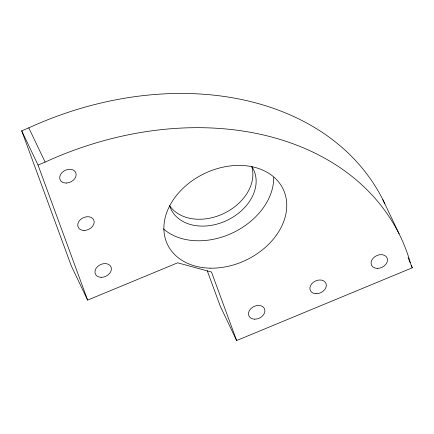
<?xml version="1.0" encoding="UTF-8"?>
<svg xmlns="http://www.w3.org/2000/svg" width="434" height="434" viewBox="0 0 434 434"><rect width="100%" height="100%" fill="white"/><g stroke="black" fill="none" stroke-linecap="round" stroke-linejoin="round"><path stroke-width="0.65" d="M408.052 257.677L412.3 267.778L236.644 340.549L211.483 272.031L177.663 262.814L87.63 300.111L71.301 265.874L21.7 130.818L28.79 127.867A294.686 220.705 -25.5 0 1 384.877 203.85M21.7 130.818L38.029 165.056L45.125 162.115L28.79 127.867M382.837 199.645L399.166 233.877M411.134 265.337L412.3 267.778M236.644 340.549L220.315 306.312L207.268 270.783M38.029 165.056L87.63 300.111M251.845 166.878A45.792 34.297 -25.5 0 1 223.586 213.593A45.792 34.297 -25.5 0 1 169.672 205.765M45.12 162.099A294.594 220.64 -25.5 0 1 410.309 262.592M273.697 177.419A64.113 48.017 -25.5 0 1 232.293 233.042A64.113 48.017 -25.5 0 1 163.444 228.902M251.932 166.737A45.792 34.297 -25.5 0 1 226.852 220.445A45.792 34.297 -25.5 0 1 169.585 205.705M210.099 268.158A64.113 48.017 -25.5 0 0 284.482 192.284A64.113 48.017 -25.5 0 0 181.374 189.94A64.113 48.017 -25.5 0 0 210.099 268.158M316.077 293.731A8.588 6.429 -25.5 0 0 326.037 283.57A8.588 6.429 -25.5 0 0 312.23 283.256A8.588 6.429 -25.5 0 0 316.077 293.731M83.919 230.449A8.588 6.429 -25.5 0 0 93.88 220.288A8.588 6.429 -25.5 0 0 80.068 219.973A8.588 6.429 -25.5 0 0 83.919 230.449M254.66 319.174A8.588 6.429 -25.5 0 0 264.621 309.013A8.588 6.429 -25.5 0 0 250.814 308.699A8.588 6.429 -25.5 0 0 254.66 319.174M377.244 268.391A8.588 6.429 -25.5 0 0 387.204 258.23A8.588 6.429 -25.5 0 0 373.397 257.921A8.588 6.429 -25.5 0 0 377.244 268.391M101.133 277.326A8.588 6.429 -25.5 0 0 111.093 267.165A8.588 6.429 -25.5 0 0 97.287 266.85A8.588 6.429 -25.5 0 0 101.133 277.326M66.277 183.039A8.588 6.429 -25.5 0 0 75.733 172.586A8.588 6.429 -25.5 0 0 61.764 172.851A8.588 6.429 -25.5 0 0 66.277 183.039"/></g></svg>
